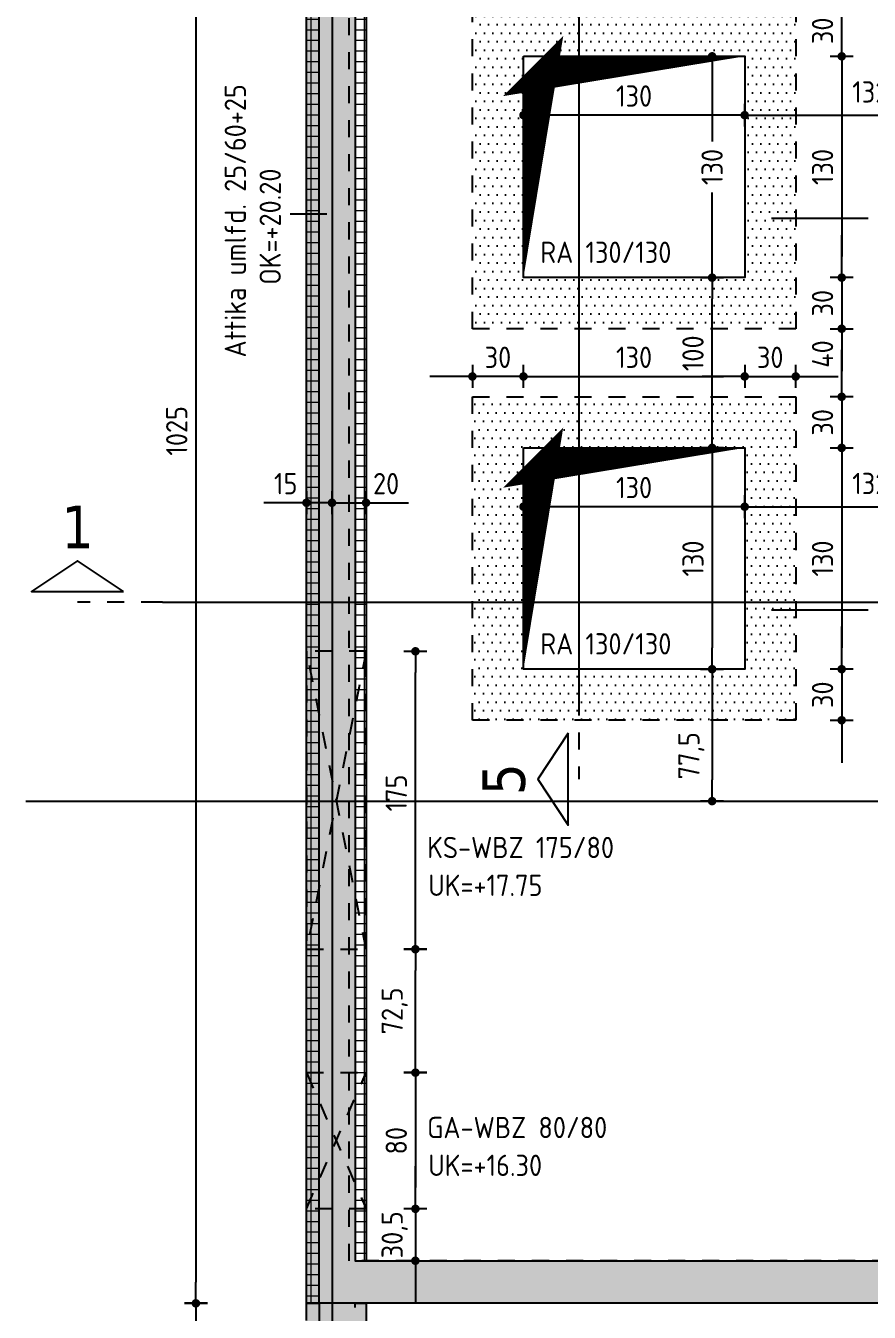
# Model space of a CAD drawing. Extents: x 22 to 185, y 12 to 71.
# Drawn here: x 21.8 to 26.76, y 42.72 to 50.27 of the extents above; entities that cross this region are included whole.
import ezdxf
from ezdxf.enums import TextEntityAlignment as Align

# ---------------------------------------------------------------- set-up
doc = ezdxf.new("R2010")
doc.units = 0
doc.header["$LTSCALE"] = 0.5
doc.header["$MEASUREMENT"] = 0
doc.header["$PDSIZE"] = 0.15
for name, pattern in [('AUSGEZOGEN', [1000.01, 1000, 0.01]), ('HIDDEN2', [0.187, 0.125, -0.062]), ('PUNKT', [0.175, 0.05, -0.125]), ('STRICHPUNKT2', [0.55, 0.25, -0.125, 0.05, -0.125]), ('VERDECKT', [0.375, 0.25, -0.125])]:
    doc.linetypes.add(name, pattern=pattern)
doc.layers.get('0').update_dxf_attribs({"linetype": 'CONTINUOUS'})
doc.layers.get('Defpoints').update_dxf_attribs({"linetype": 'CONTINUOUS'})
for name, color, linetype in [('ACHSEN', 7, 'CONTINUOUS'), ('Attika DG', 7, 'CONTINUOUS'), ('BETON', 7, 'CONTINUOUS'), ('DD', 7, 'CONTINUOUS'), ('grau_hell', 7, 'CONTINUOUS'), ('grau_mittel', 7, 'CONTINUOUS'), ('HILFE', 7, 'CONTINUOUS'), ('MASSE', 7, 'CONTINUOUS'), ('SCHATTEN', 7, 'CONTINUOUS'), ('SCHNITTE', 7, 'CONTINUOUS'), ('TEXT', 7, 'CONTINUOUS'), ('VERDECKT', 7, 'CONTINUOUS'), ('WD', 7, 'CONTINUOUS')]:
    doc.layers.add(name, color=color, linetype=linetype)
doc.layers.add('NOPLOT', color=7, linetype='CONTINUOUS', plot=False)
doc.layers.add('zila_01_rb_02_stb-fertig_05_schraff', color=144, linetype='CONTINUOUS', lineweight=9)
doc.styles.add('HELV', font='tahoma.ttf')
doc.styles.add('TXT', font='isocp.shx')
doc.dimstyles.new('DOT_I', dxfattribs={"dimscale": 0.5, "dimtxt": 0.25, "dimasz": 0.25, "dimexe": 0.1, "dimexo": 0.3, "dimgap": 0.1, "dimtad": 1, "dimdec": 3, "dimzin": 3, "dimtxsty": 'TXT', "dimblk": 'DOT', "dimblk1": 'DOT', "dimblk2": 'DOT', "dimsah": 1, "dimcen": 0.1, "dimse1": 1, "dimse2": 1, "dimazin": 0, "dimtfac": 1, "dimtdec": 4, "dimtix": 1, "dimtmove": 2, "dimatfit": 3, "dimldrblk": 'DOT', "dimfxl": 0, "dimtvp": 1, "dimtolj": 1, "dimtzin": 0, "dimarcsym": 0})

# ---------------------------------------------------------------- blocks, each defined once
blk = doc.blocks.new('Brüstung DG')
at = {"color": 0, "linetype": 'ByBlock', "lineweight": -2}
for p, q in [((0.285, 3.925), (0.35, 3.925)), ((0.35, 3.925), (0.35, 0.3))]:
    blk.add_line(p, q, dxfattribs=at)
blk.add_lwpolyline([(0.285, 20.285), (0.285, 20.285), (0.285, 20.285), (0.285, 20.95), (38.75, 20.95), (38.75, 0.3), (0.285, 0.3), (0.285, 3.925), (0.075, 3.925), (0.075, 0), (39.05, 0), (39.05, 21.25), (0.125, 21.25), (0.125, 20.285), (0.125, 20.285), (0.125, 20.285)], close=True, dxfattribs=at)
blk.add_lwpolyline([(0.075, 0), (0, 0), (0, 3.925), (0.075, 3.925)], dxfattribs=at)
blk = doc.blocks.new('DG')
at = {"color": 0, "linetype": 'ByBlock', "lineweight": -2}
blk.add_line((0.35, 7.825), (0.35, 0.25), dxfattribs=at)
for points in [[(0.285, 15.57), (0.285, 8.075), (2.15, 8.075), (2.15, 7.825), (0.285, 7.825), (0.285, 0.25), (6.27, 0.25), (6.27, 0), (0.075, 0), (0.075, 10.25), (0.125, 10.25), (0.125, 16.36), (0.285, 16.36), (0.285, 15.77), (7.8, 15.77), (7.8, 13.4), (31.25, 13.4)], [(0.075, 0), (0, 0), (0, 10.25), (0.075, 10.25)]]:
    blk.add_lwpolyline(points, dxfattribs=at)
at = {"layer": 'HILFE', "color": 102, "linetype": 'AUSGEZOGEN'}
blk.add_line((0.075, 0), (0, 0), dxfattribs=at)
blk = doc.blocks.new('Aufkantung')
at = {"color": 0, "linetype": 'ByBlock', "lineweight": -2}
for points in [[(-0.1, 10.25), (-0.05, 10.25), (-0.05, 13.4), (35.175, 13.4), (35.175, 0), (-0.1, 0)], [(0.15, 13.15), (34.925, 13.15), (34.925, 0.25), (0.15, 0.25)], [(0.875, 7.625), (2.775, 7.625), (2.775, 5.725), (0.875, 5.725)], [(1.175, 7.325), (2.475, 7.325), (2.475, 6.025), (1.175, 6.025)], [(0.875, 5.325), (2.775, 5.325), (2.775, 3.425), (0.875, 3.425)], [(1.175, 5.025), (2.475, 5.025), (2.475, 3.725), (1.175, 3.725)]]:
    blk.add_lwpolyline(points, close=True, dxfattribs=at)
blk = doc.blocks.new('DOT')
at = {"layer": 'MASSE', "color": 7, "linetype": 'Continuous'}
for p, q in [((0, 0), (-1, 0)), ((0, 0.54), (0, -0.54))]:
    blk.add_line(p, q, dxfattribs=at)
at = {"layer": 'MASSE', "color": 7, "linetype": 'Continuous', "const_width": 0.2}
blk.add_lwpolyline([(-0.1, 0, 1), (0.1, 0, 1)], format="xyb", close=True, dxfattribs=at)
blk = doc.blocks.new('*D242')
at = {"layer": 'Defpoints', "color": 0, "linetype": 'AUSGEZOGEN', "transparency": 16777216}
for p in [(22.7994, 53.0185), (22.7994, 42.7685), (22.7994, 42.7685)]:
    blk.add_point(p, dxfattribs=at)
at = {"layer": 'MASSE', "color": 0, "linetype": 'AUSGEZOGEN', "lineweight": -2, "transparency": 16777216}
blk.add_line((22.7994, 52.8935), (22.7994, 42.8935), dxfattribs=at)
at = {"layer": 'MASSE', "color": 0, "linetype": 'AUSGEZOGEN', "lineweight": -2, "transparency": 16777216, "xscale": 0.125, "yscale": 0.125, "zscale": 0.125}
for p, rotation in [((22.7994, 53.0185), 90), ((22.7994, 42.7685), 270)]:
    blk.add_blockref('DOT', p, dxfattribs=dict(at, rotation=rotation))
at = {"layer": 'MASSE', "color": 0, "linetype": 'AUSGEZOGEN', "transparency": 16777216, "insert": (22.6868, 47.8935), "char_height": 0.125, "attachment_point": 5, "rotation": 90, "style": 'TXT'}
blk.add_mtext('\\A1;1025', dxfattribs=at)
blk = doc.blocks.new('SCHN-1')
at = {"layer": 'SCHNITTE', "color": 5, "linetype": 'Continuous'}
blk.add_lwpolyline([(0.54, 0.125), (0, 0.485), (-0.54, 0.125)], close=True, dxfattribs=at)
at = {"layer": 'SCHNITTE', "color": 6, "linetype": 'Continuous', "style": 'HELV'}
blk.add_attdef('SCHN-1', text='', height=0.5, dxfattribs=at).set_placement((0, 0.635), align=Align.CENTER)
blk = doc.blocks.new('*D23')
at = {"layer": 'Defpoints', "color": 0, "linetype": 'AUSGEZOGEN', "transparency": 16777216}
for p in [(23.4494, 47.471), (23.4494, 47.471), (23.5994, 47.471)]:
    blk.add_point(p, dxfattribs=at)
at = {"layer": 'MASSE', "color": 0, "linetype": 'AUSGEZOGEN', "lineweight": -2, "transparency": 16777216}
for p, q in [((23.3244, 47.471), (23.1994, 47.471)), ((23.5994, 47.471), (23.4494, 47.471)), ((23.7244, 47.471), (23.8494, 47.471))]:
    blk.add_line(p, q, dxfattribs=at)
at = {"layer": 'MASSE', "color": 0, "linetype": 'AUSGEZOGEN', "lineweight": -2, "transparency": 16777216, "xscale": 0.125, "yscale": 0.125, "zscale": 0.125}
blk.add_blockref('DOT', (23.4494, 47.471), dxfattribs=at)
at = {"layer": 'MASSE', "color": 0, "linetype": 'AUSGEZOGEN', "lineweight": -2, "transparency": 16777216, "xscale": 0.125, "yscale": 0.125, "zscale": 0.125, "rotation": 180}
blk.add_blockref('DOT', (23.5994, 47.471), dxfattribs=at)
at = {"layer": 'MASSE', "color": 0, "linetype": 'AUSGEZOGEN', "transparency": 16777216, "insert": (23.3272, 47.5835), "char_height": 0.125, "attachment_point": 5, "style": 'TXT'}
blk.add_mtext('\\A1;15', dxfattribs=at)
blk = doc.blocks.new('*D24')
at = {"layer": 'Defpoints', "color": 0, "linetype": 'AUSGEZOGEN', "transparency": 16777216}
for p in [(23.5994, 47.471), (23.7994, 47.471), (23.7994, 47.471)]:
    blk.add_point(p, dxfattribs=at)
at = {"layer": 'MASSE', "color": 0, "linetype": 'AUSGEZOGEN', "lineweight": -2, "transparency": 16777216}
for p, q in [((23.4744, 47.471), (23.3494, 47.471)), ((23.5994, 47.471), (23.7994, 47.471)), ((23.9244, 47.471), (24.0494, 47.471))]:
    blk.add_line(p, q, dxfattribs=at)
at = {"layer": 'MASSE', "color": 0, "linetype": 'AUSGEZOGEN', "lineweight": -2, "transparency": 16777216, "xscale": 0.125, "yscale": 0.125, "zscale": 0.125}
blk.add_blockref('DOT', (23.5994, 47.471), dxfattribs=at)
at = {"layer": 'MASSE', "color": 0, "linetype": 'AUSGEZOGEN', "lineweight": -2, "transparency": 16777216, "xscale": 0.125, "yscale": 0.125, "zscale": 0.125, "rotation": 180}
blk.add_blockref('DOT', (23.7994, 47.471), dxfattribs=at)
at = {"layer": 'MASSE', "color": 0, "linetype": 'AUSGEZOGEN', "transparency": 16777216, "insert": (23.9172, 47.5835), "char_height": 0.125, "attachment_point": 5, "style": 'TXT'}
blk.add_mtext('\\A1;20', dxfattribs=at)
blk = doc.blocks.new('*D281')
at = {"layer": 'Defpoints', "color": 0, "linetype": 'AUSGEZOGEN', "transparency": 16777216}
for p in [(24.0894, 46.5985), (24.0894, 46.5985), (24.0894, 44.8485)]:
    blk.add_point(p, dxfattribs=at)
at = {"layer": 'MASSE', "color": 0, "linetype": 'AUSGEZOGEN', "lineweight": -2, "transparency": 16777216}
blk.add_line((24.0894, 44.9735), (24.0894, 46.4735), dxfattribs=at)
at = {"layer": 'MASSE', "color": 0, "linetype": 'AUSGEZOGEN', "lineweight": -2, "transparency": 16777216, "xscale": 0.125, "yscale": 0.125, "zscale": 0.125}
for p, rotation in [((24.0894, 46.5985), 90), ((24.0894, 44.8485), 270)]:
    blk.add_blockref('DOT', p, dxfattribs=dict(at, rotation=rotation))
at = {"layer": 'MASSE', "color": 0, "linetype": 'AUSGEZOGEN', "transparency": 16777216, "insert": (23.9769, 45.7661), "char_height": 0.125, "attachment_point": 5, "rotation": 90, "style": 'TXT'}
blk.add_mtext('\\A1;175', dxfattribs=at)
blk = doc.blocks.new('*D293')
at = {"layer": 'Defpoints', "color": 0, "linetype": 'AUSGEZOGEN', "transparency": 16777216}
for p in [(25.8329, 50.0935), (25.8329, 50.0935), (25.8329, 48.7935)]:
    blk.add_point(p, dxfattribs=at)
at = {"layer": 'MASSE', "color": 0, "linetype": 'AUSGEZOGEN', "lineweight": -2, "transparency": 16777216}
for p, q in [((25.8329, 49.9685), (25.8329, 49.5935)), ((25.8329, 48.9185), (25.8329, 49.2934))]:
    blk.add_line(p, q, dxfattribs=at)
at = {"layer": 'MASSE', "color": 0, "linetype": 'AUSGEZOGEN', "lineweight": -2, "transparency": 16777216, "xscale": 0.125, "yscale": 0.125, "zscale": 0.125}
for p, rotation in [((25.8329, 50.0935), 90), ((25.8329, 48.7935), 270)]:
    blk.add_blockref('DOT', p, dxfattribs=dict(at, rotation=rotation))
at = {"layer": 'MASSE', "color": 0, "linetype": 'AUSGEZOGEN', "transparency": 16777216, "insert": (25.8329, 49.4435), "char_height": 0.125, "attachment_point": 5, "rotation": 90, "style": 'TXT'}
blk.add_mtext('\\A1;130', dxfattribs=at)
blk = doc.blocks.new('*D142')
at = {"layer": 'Defpoints', "color": 0, "linetype": 'AUSGEZOGEN', "transparency": 16777216}
for p in [(22.7994, 42.7685), (22.7994, 42.7685), (22.7994, 38.8435)]:
    blk.add_point(p, dxfattribs=at)
at = {"layer": 'MASSE', "color": 0, "linetype": 'AUSGEZOGEN', "lineweight": -2, "transparency": 16777216}
blk.add_line((22.7994, 38.9685), (22.7994, 42.6435), dxfattribs=at)
at = {"layer": 'MASSE', "color": 0, "linetype": 'AUSGEZOGEN', "lineweight": -2, "transparency": 16777216, "xscale": 0.125, "yscale": 0.125, "zscale": 0.125}
for p, rotation in [((22.7994, 42.7685), 90), ((22.7994, 38.8435), 270)]:
    blk.add_blockref('DOT', p, dxfattribs=dict(at, rotation=rotation))
at = {"layer": 'MASSE', "color": 0, "linetype": 'AUSGEZOGEN', "transparency": 16777216, "insert": (22.6775, 40.806), "char_height": 0.125, "attachment_point": 5, "rotation": 90, "style": 'TXT'}
blk.add_mtext('\\A1;392,5', dxfattribs=at)
blk = doc.blocks.new('*D33')
at = {"layer": 'Defpoints', "color": 0, "linetype": 'AUSGEZOGEN', "transparency": 16777216}
for p in [(24.4244, 48.213), (24.4244, 48.213), (24.7244, 48.213)]:
    blk.add_point(p, dxfattribs=at)
at = {"layer": 'MASSE', "color": 0, "linetype": 'AUSGEZOGEN', "lineweight": -2, "transparency": 16777216}
for p, q in [((24.2994, 48.213), (24.1744, 48.213)), ((24.7244, 48.213), (24.4244, 48.213)), ((24.8494, 48.213), (24.9744, 48.213))]:
    blk.add_line(p, q, dxfattribs=at)
at = {"layer": 'MASSE', "color": 0, "linetype": 'AUSGEZOGEN', "lineweight": -2, "transparency": 16777216, "xscale": 0.125, "yscale": 0.125, "zscale": 0.125}
blk.add_blockref('DOT', (24.4244, 48.213), dxfattribs=at)
at = {"layer": 'MASSE', "color": 0, "linetype": 'AUSGEZOGEN', "lineweight": -2, "transparency": 16777216, "xscale": 0.125, "yscale": 0.125, "zscale": 0.125, "rotation": 180}
blk.add_blockref('DOT', (24.7244, 48.213), dxfattribs=at)
at = {"layer": 'MASSE', "color": 0, "linetype": 'AUSGEZOGEN', "transparency": 16777216, "insert": (24.5744, 48.3255), "char_height": 0.125, "attachment_point": 5, "style": 'TXT'}
blk.add_mtext('\\A1;30', dxfattribs=at)
blk = doc.blocks.new('*D34')
at = {"layer": 'Defpoints', "color": 0, "linetype": 'AUSGEZOGEN', "transparency": 16777216}
for p in [(24.7244, 48.213), (26.0244, 48.213), (26.0244, 48.213)]:
    blk.add_point(p, dxfattribs=at)
at = {"layer": 'MASSE', "color": 0, "linetype": 'AUSGEZOGEN', "lineweight": -2, "transparency": 16777216}
blk.add_line((24.8494, 48.213), (25.8994, 48.213), dxfattribs=at)
at = {"layer": 'MASSE', "color": 0, "linetype": 'AUSGEZOGEN', "lineweight": -2, "transparency": 16777216, "xscale": 0.125, "yscale": 0.125, "zscale": 0.125, "rotation": 180}
blk.add_blockref('DOT', (24.7244, 48.213), dxfattribs=at)
at = {"layer": 'MASSE', "color": 0, "linetype": 'AUSGEZOGEN', "lineweight": -2, "transparency": 16777216, "xscale": 0.125, "yscale": 0.125, "zscale": 0.125}
blk.add_blockref('DOT', (26.0244, 48.213), dxfattribs=at)
at = {"layer": 'MASSE', "color": 0, "linetype": 'AUSGEZOGEN', "transparency": 16777216, "insert": (25.3744, 48.3255), "char_height": 0.125, "attachment_point": 5, "style": 'TXT'}
blk.add_mtext('\\A1;130', dxfattribs=at)
blk = doc.blocks.new('*D39')
at = {"layer": 'Defpoints', "color": 0, "linetype": 'AUSGEZOGEN', "transparency": 16777216}
for p in [(26.0244, 48.213), (26.3244, 48.213), (26.3244, 48.213)]:
    blk.add_point(p, dxfattribs=at)
at = {"layer": 'MASSE', "color": 0, "linetype": 'AUSGEZOGEN', "lineweight": -2, "transparency": 16777216}
for p, q in [((25.8994, 48.213), (25.7744, 48.213)), ((26.0244, 48.213), (26.3244, 48.213)), ((26.4494, 48.213), (26.5744, 48.213))]:
    blk.add_line(p, q, dxfattribs=at)
at = {"layer": 'MASSE', "color": 0, "linetype": 'AUSGEZOGEN', "lineweight": -2, "transparency": 16777216, "xscale": 0.125, "yscale": 0.125, "zscale": 0.125}
blk.add_blockref('DOT', (26.0244, 48.213), dxfattribs=at)
at = {"layer": 'MASSE', "color": 0, "linetype": 'AUSGEZOGEN', "lineweight": -2, "transparency": 16777216, "xscale": 0.125, "yscale": 0.125, "zscale": 0.125, "rotation": 180}
blk.add_blockref('DOT', (26.3244, 48.213), dxfattribs=at)
at = {"layer": 'MASSE', "color": 0, "linetype": 'AUSGEZOGEN', "transparency": 16777216, "insert": (26.1744, 48.3255), "char_height": 0.125, "attachment_point": 5, "style": 'TXT'}
blk.add_mtext('\\A1;30', dxfattribs=at)
blk = doc.blocks.new('*D40')
at = {"layer": 'Defpoints', "color": 0, "linetype": 'AUSGEZOGEN', "transparency": 16777216}
for p in [(26.5944, 50.3935), (26.5944, 50.3935), (26.5944, 50.0935)]:
    blk.add_point(p, dxfattribs=at)
at = {"layer": 'MASSE', "color": 0, "linetype": 'AUSGEZOGEN', "lineweight": -2, "transparency": 16777216}
for p, q in [((26.5944, 50.5185), (26.5944, 50.6435)), ((26.5944, 50.0935), (26.5944, 50.3935)), ((26.5944, 49.9685), (26.5944, 49.8435))]:
    blk.add_line(p, q, dxfattribs=at)
at = {"layer": 'MASSE', "color": 0, "linetype": 'AUSGEZOGEN', "lineweight": -2, "transparency": 16777216, "xscale": 0.125, "yscale": 0.125, "zscale": 0.125}
for p, rotation in [((26.5944, 50.3935), 270), ((26.5944, 50.0935), 90)]:
    blk.add_blockref('DOT', p, dxfattribs=dict(at, rotation=rotation))
at = {"layer": 'MASSE', "color": 0, "linetype": 'AUSGEZOGEN', "transparency": 16777216, "insert": (26.4819, 50.2435), "char_height": 0.125, "attachment_point": 5, "rotation": 90, "style": 'TXT'}
blk.add_mtext('\\A1;30', dxfattribs=at)
blk = doc.blocks.new('*D41')
at = {"layer": 'Defpoints', "color": 0, "linetype": 'AUSGEZOGEN', "transparency": 16777216}
for p in [(26.5944, 50.0935), (26.5944, 48.7935), (26.5944, 48.7935)]:
    blk.add_point(p, dxfattribs=at)
at = {"layer": 'MASSE', "color": 0, "linetype": 'AUSGEZOGEN', "lineweight": -2, "transparency": 16777216}
blk.add_line((26.5944, 49.9685), (26.5944, 48.9185), dxfattribs=at)
at = {"layer": 'MASSE', "color": 0, "linetype": 'AUSGEZOGEN', "lineweight": -2, "transparency": 16777216, "xscale": 0.125, "yscale": 0.125, "zscale": 0.125}
for p, rotation in [((26.5944, 50.0935), 90), ((26.5944, 48.7935), 270)]:
    blk.add_blockref('DOT', p, dxfattribs=dict(at, rotation=rotation))
at = {"layer": 'MASSE', "color": 0, "linetype": 'AUSGEZOGEN', "transparency": 16777216, "insert": (26.4819, 49.4435), "char_height": 0.125, "attachment_point": 5, "rotation": 90, "style": 'TXT'}
blk.add_mtext('\\A1;130', dxfattribs=at)
blk = doc.blocks.new('*D42')
at = {"layer": 'Defpoints', "color": 0, "linetype": 'AUSGEZOGEN', "transparency": 16777216}
for p in [(26.5944, 48.7935), (26.5944, 48.4935), (26.5944, 48.4935)]:
    blk.add_point(p, dxfattribs=at)
at = {"layer": 'MASSE', "color": 0, "linetype": 'AUSGEZOGEN', "lineweight": -2, "transparency": 16777216}
for p, q in [((26.5944, 48.9185), (26.5944, 49.0435)), ((26.5944, 48.7935), (26.5944, 48.4935)), ((26.5944, 48.3685), (26.5944, 48.2435))]:
    blk.add_line(p, q, dxfattribs=at)
at = {"layer": 'MASSE', "color": 0, "linetype": 'AUSGEZOGEN', "lineweight": -2, "transparency": 16777216, "xscale": 0.125, "yscale": 0.125, "zscale": 0.125}
for p, rotation in [((26.5944, 48.7935), 270), ((26.5944, 48.4935), 90)]:
    blk.add_blockref('DOT', p, dxfattribs=dict(at, rotation=rotation))
at = {"layer": 'MASSE', "color": 0, "linetype": 'AUSGEZOGEN', "transparency": 16777216, "insert": (26.4819, 48.6435), "char_height": 0.125, "attachment_point": 5, "rotation": 90, "style": 'TXT'}
blk.add_mtext('\\A1;30', dxfattribs=at)
blk = doc.blocks.new('*D52')
at = {"layer": 'Defpoints', "color": 0, "linetype": 'AUSGEZOGEN', "transparency": 16777216}
for p in [(24.0894, 44.8485), (24.0894, 44.8485), (24.0894, 44.1235)]:
    blk.add_point(p, dxfattribs=at)
at = {"layer": 'MASSE', "color": 0, "linetype": 'AUSGEZOGEN', "lineweight": -2, "transparency": 16777216}
blk.add_line((24.0894, 44.2485), (24.0894, 44.7235), dxfattribs=at)
at = {"layer": 'MASSE', "color": 0, "linetype": 'AUSGEZOGEN', "lineweight": -2, "transparency": 16777216, "xscale": 0.125, "yscale": 0.125, "zscale": 0.125}
for p, rotation in [((24.0894, 44.8485), 90), ((24.0894, 44.1235), 270)]:
    blk.add_blockref('DOT', p, dxfattribs=dict(at, rotation=rotation))
at = {"layer": 'MASSE', "color": 0, "linetype": 'AUSGEZOGEN', "transparency": 16777216, "insert": (23.9675, 44.486), "char_height": 0.125, "attachment_point": 5, "rotation": 90, "style": 'TXT'}
blk.add_mtext('\\A1;72,5', dxfattribs=at)
blk = doc.blocks.new('*D53')
at = {"layer": 'Defpoints', "color": 0, "linetype": 'AUSGEZOGEN', "transparency": 16777216}
for p in [(24.0894, 44.1235), (24.0894, 43.3235), (24.0894, 43.3235)]:
    blk.add_point(p, dxfattribs=at)
at = {"layer": 'MASSE', "color": 0, "linetype": 'AUSGEZOGEN', "lineweight": -2, "transparency": 16777216}
blk.add_line((24.0894, 43.9985), (24.0894, 43.4485), dxfattribs=at)
at = {"layer": 'MASSE', "color": 0, "linetype": 'AUSGEZOGEN', "lineweight": -2, "transparency": 16777216, "xscale": 0.125, "yscale": 0.125, "zscale": 0.125}
for p, rotation in [((24.0894, 44.1235), 90), ((24.0894, 43.3235), 270)]:
    blk.add_blockref('DOT', p, dxfattribs=dict(at, rotation=rotation))
at = {"layer": 'MASSE', "color": 0, "linetype": 'AUSGEZOGEN', "transparency": 16777216, "insert": (23.9769, 43.7235), "char_height": 0.125, "attachment_point": 5, "rotation": 90, "style": 'TXT'}
blk.add_mtext('\\A1;80', dxfattribs=at)
blk = doc.blocks.new('*D54')
at = {"layer": 'Defpoints', "color": 0, "linetype": 'AUSGEZOGEN', "transparency": 16777216}
for p in [(24.0894, 43.3235), (24.0894, 43.0185), (24.0894, 43.0185)]:
    blk.add_point(p, dxfattribs=at)
at = {"layer": 'MASSE', "color": 0, "linetype": 'AUSGEZOGEN', "lineweight": -2, "transparency": 16777216}
for p, q in [((24.0894, 43.4485), (24.0894, 43.5735)), ((24.0894, 43.3235), (24.0894, 43.0185)), ((24.0894, 42.8935), (24.0894, 42.7685))]:
    blk.add_line(p, q, dxfattribs=at)
at = {"layer": 'MASSE', "color": 0, "linetype": 'AUSGEZOGEN', "lineweight": -2, "transparency": 16777216, "xscale": 0.125, "yscale": 0.125, "zscale": 0.125}
for p, rotation in [((24.0894, 43.3235), 270), ((24.0894, 43.0185), 90)]:
    blk.add_blockref('DOT', p, dxfattribs=dict(at, rotation=rotation))
at = {"layer": 'MASSE', "color": 0, "linetype": 'AUSGEZOGEN', "transparency": 16777216, "insert": (23.9675, 43.171), "char_height": 0.125, "attachment_point": 5, "rotation": 90, "style": 'TXT'}
blk.add_mtext('\\A1;30,5', dxfattribs=at)
blk = doc.blocks.new('*D162')
at = {"layer": 'Defpoints', "color": 0, "linetype": 'AUSGEZOGEN', "transparency": 16777216}
for p in [(24.7244, 49.7479), (24.7244, 49.7479), (26.0244, 49.7479)]:
    blk.add_point(p, dxfattribs=at)
at = {"layer": 'MASSE', "color": 0, "linetype": 'AUSGEZOGEN', "lineweight": -2, "transparency": 16777216}
blk.add_line((25.8994, 49.7479), (24.8494, 49.7479), dxfattribs=at)
at = {"layer": 'MASSE', "color": 0, "linetype": 'AUSGEZOGEN', "lineweight": -2, "transparency": 16777216, "xscale": 0.125, "yscale": 0.125, "zscale": 0.125, "rotation": 180}
blk.add_blockref('DOT', (24.7244, 49.7479), dxfattribs=at)
at = {"layer": 'MASSE', "color": 0, "linetype": 'AUSGEZOGEN', "lineweight": -2, "transparency": 16777216, "xscale": 0.125, "yscale": 0.125, "zscale": 0.125}
blk.add_blockref('DOT', (26.0244, 49.7479), dxfattribs=at)
at = {"layer": 'MASSE', "color": 0, "linetype": 'AUSGEZOGEN', "transparency": 16777216, "insert": (25.3744, 49.8604), "char_height": 0.125, "attachment_point": 5, "style": 'TXT'}
blk.add_mtext('\\A1;130', dxfattribs=at)
blk = doc.blocks.new('*D163')
at = {"layer": 'Defpoints', "color": 0, "linetype": 'AUSGEZOGEN', "transparency": 16777216}
for p in [(26.0244, 49.7479), (27.3494, 49.7479), (27.3494, 49.7479)]:
    blk.add_point(p, dxfattribs=at)
at = {"layer": 'MASSE', "color": 0, "linetype": 'AUSGEZOGEN', "lineweight": -2, "transparency": 16777216}
blk.add_line((26.1494, 49.7479), (27.2244, 49.7479), dxfattribs=at)
at = {"layer": 'MASSE', "color": 0, "linetype": 'AUSGEZOGEN', "lineweight": -2, "transparency": 16777216, "xscale": 0.125, "yscale": 0.125, "zscale": 0.125, "rotation": 180}
blk.add_blockref('DOT', (26.0244, 49.7479), dxfattribs=at)
at = {"layer": 'MASSE', "color": 0, "linetype": 'AUSGEZOGEN', "lineweight": -2, "transparency": 16777216, "xscale": 0.125, "yscale": 0.125, "zscale": 0.125}
blk.add_blockref('DOT', (27.3494, 49.7479), dxfattribs=at)
at = {"layer": 'MASSE', "color": 0, "linetype": 'AUSGEZOGEN', "transparency": 16777216, "insert": (26.8224, 49.8698), "char_height": 0.125, "attachment_point": 5, "style": 'TXT'}
blk.add_mtext('\\A1;132,5', dxfattribs=at)
blk = doc.blocks.new('*D164')
at = {"layer": 'Defpoints', "color": 0, "linetype": 'AUSGEZOGEN', "transparency": 16777216}
for p in [(25.8329, 48.7935), (25.8329, 48.7935), (25.8329, 47.7935)]:
    blk.add_point(p, dxfattribs=at)
at = {"layer": 'MASSE', "color": 0, "linetype": 'AUSGEZOGEN', "lineweight": -2, "transparency": 16777216}
blk.add_line((25.8329, 47.9185), (25.8329, 48.6685), dxfattribs=at)
at = {"layer": 'MASSE', "color": 0, "linetype": 'AUSGEZOGEN', "lineweight": -2, "transparency": 16777216, "xscale": 0.125, "yscale": 0.125, "zscale": 0.125}
for p, rotation in [((25.8329, 48.7935), 90), ((25.8329, 47.7935), 270)]:
    blk.add_blockref('DOT', p, dxfattribs=dict(at, rotation=rotation))
at = {"layer": 'MASSE', "color": 0, "linetype": 'AUSGEZOGEN', "transparency": 16777216, "insert": (25.7204, 48.349), "char_height": 0.125, "attachment_point": 5, "rotation": 90, "style": 'TXT'}
blk.add_mtext('\\A1;100', dxfattribs=at)
blk = doc.blocks.new('*D165')
at = {"layer": 'Defpoints', "color": 0, "linetype": 'AUSGEZOGEN', "transparency": 16777216}
for p in [(25.8329, 47.7935), (25.8329, 46.4935), (25.8329, 46.4935)]:
    blk.add_point(p, dxfattribs=at)
at = {"layer": 'MASSE', "color": 0, "linetype": 'AUSGEZOGEN', "lineweight": -2, "transparency": 16777216}
blk.add_line((25.8329, 47.6685), (25.8329, 46.6185), dxfattribs=at)
at = {"layer": 'MASSE', "color": 0, "linetype": 'AUSGEZOGEN', "lineweight": -2, "transparency": 16777216, "xscale": 0.125, "yscale": 0.125, "zscale": 0.125}
for p, rotation in [((25.8329, 47.7935), 90), ((25.8329, 46.4935), 270)]:
    blk.add_blockref('DOT', p, dxfattribs=dict(at, rotation=rotation))
at = {"layer": 'MASSE', "color": 0, "linetype": 'AUSGEZOGEN', "transparency": 16777216, "insert": (25.7204, 47.1435), "char_height": 0.125, "attachment_point": 5, "rotation": 90, "style": 'TXT'}
blk.add_mtext('\\A1;130', dxfattribs=at)
blk = doc.blocks.new('*D166')
at = {"layer": 'Defpoints', "color": 0, "linetype": 'AUSGEZOGEN', "transparency": 16777216}
for p in [(25.8329, 46.4935), (25.8329, 45.7185), (25.8329, 45.7185)]:
    blk.add_point(p, dxfattribs=at)
at = {"layer": 'MASSE', "color": 0, "linetype": 'AUSGEZOGEN', "lineweight": -2, "transparency": 16777216}
blk.add_line((25.8329, 46.3685), (25.8329, 45.8435), dxfattribs=at)
at = {"layer": 'MASSE', "color": 0, "linetype": 'AUSGEZOGEN', "lineweight": -2, "transparency": 16777216, "xscale": 0.125, "yscale": 0.125, "zscale": 0.125}
for p, rotation in [((25.8329, 46.4935), 90), ((25.8329, 45.7185), 270)]:
    blk.add_blockref('DOT', p, dxfattribs=dict(at, rotation=rotation))
at = {"layer": 'MASSE', "color": 0, "linetype": 'AUSGEZOGEN', "transparency": 16777216, "insert": (25.711, 45.9849), "char_height": 0.125, "attachment_point": 5, "rotation": 90, "style": 'TXT'}
blk.add_mtext('\\A1;77,5', dxfattribs=at)
blk = doc.blocks.new('*D167')
at = {"layer": 'Defpoints', "color": 0, "linetype": 'AUSGEZOGEN', "transparency": 16777216}
for p in [(24.7244, 47.4479), (24.7244, 47.4479), (26.0244, 47.4479)]:
    blk.add_point(p, dxfattribs=at)
at = {"layer": 'MASSE', "color": 0, "linetype": 'AUSGEZOGEN', "lineweight": -2, "transparency": 16777216}
blk.add_line((25.8994, 47.4479), (24.8494, 47.4479), dxfattribs=at)
at = {"layer": 'MASSE', "color": 0, "linetype": 'AUSGEZOGEN', "lineweight": -2, "transparency": 16777216, "xscale": 0.125, "yscale": 0.125, "zscale": 0.125, "rotation": 180}
blk.add_blockref('DOT', (24.7244, 47.4479), dxfattribs=at)
at = {"layer": 'MASSE', "color": 0, "linetype": 'AUSGEZOGEN', "lineweight": -2, "transparency": 16777216, "xscale": 0.125, "yscale": 0.125, "zscale": 0.125}
blk.add_blockref('DOT', (26.0244, 47.4479), dxfattribs=at)
at = {"layer": 'MASSE', "color": 0, "linetype": 'AUSGEZOGEN', "transparency": 16777216, "insert": (25.3744, 47.5604), "char_height": 0.125, "attachment_point": 5, "style": 'TXT'}
blk.add_mtext('\\A1;130', dxfattribs=at)
blk = doc.blocks.new('*D168')
at = {"layer": 'Defpoints', "color": 0, "linetype": 'AUSGEZOGEN', "transparency": 16777216}
for p in [(26.0244, 47.4479), (27.3494, 47.4479), (27.3494, 47.4479)]:
    blk.add_point(p, dxfattribs=at)
at = {"layer": 'MASSE', "color": 0, "linetype": 'AUSGEZOGEN', "lineweight": -2, "transparency": 16777216}
blk.add_line((26.1494, 47.4479), (27.2244, 47.4479), dxfattribs=at)
at = {"layer": 'MASSE', "color": 0, "linetype": 'AUSGEZOGEN', "lineweight": -2, "transparency": 16777216, "xscale": 0.125, "yscale": 0.125, "zscale": 0.125, "rotation": 180}
blk.add_blockref('DOT', (26.0244, 47.4479), dxfattribs=at)
at = {"layer": 'MASSE', "color": 0, "linetype": 'AUSGEZOGEN', "lineweight": -2, "transparency": 16777216, "xscale": 0.125, "yscale": 0.125, "zscale": 0.125}
blk.add_blockref('DOT', (27.3494, 47.4479), dxfattribs=at)
at = {"layer": 'MASSE', "color": 0, "linetype": 'AUSGEZOGEN', "transparency": 16777216, "insert": (26.8224, 47.5698), "char_height": 0.125, "attachment_point": 5, "style": 'TXT'}
blk.add_mtext('\\A1;132,5', dxfattribs=at)
blk = doc.blocks.new('*D169')
at = {"layer": 'Defpoints', "color": 0, "linetype": 'AUSGEZOGEN', "transparency": 16777216}
for p in [(26.5944, 48.4935), (26.5944, 48.4935), (26.5944, 48.0935)]:
    blk.add_point(p, dxfattribs=at)
at = {"layer": 'MASSE', "color": 0, "linetype": 'AUSGEZOGEN', "lineweight": -2, "transparency": 16777216}
blk.add_line((26.5944, 48.2185), (26.5944, 48.3685), dxfattribs=at)
at = {"layer": 'MASSE', "color": 0, "linetype": 'AUSGEZOGEN', "lineweight": -2, "transparency": 16777216, "xscale": 0.125, "yscale": 0.125, "zscale": 0.125}
for p, rotation in [((26.5944, 48.4935), 90), ((26.5944, 48.0935), 270)]:
    blk.add_blockref('DOT', p, dxfattribs=dict(at, rotation=rotation))
at = {"layer": 'MASSE', "color": 0, "linetype": 'AUSGEZOGEN', "transparency": 16777216, "insert": (26.4819, 48.3448), "char_height": 0.125, "attachment_point": 5, "rotation": 90, "style": 'TXT'}
blk.add_mtext('\\A1;40', dxfattribs=at)
blk = doc.blocks.new('*D154')
at = {"layer": 'Defpoints', "color": 0, "linetype": 'AUSGEZOGEN', "transparency": 16777216}
for p in [(26.5944, 48.0935), (26.5944, 47.7935), (26.5944, 47.7935)]:
    blk.add_point(p, dxfattribs=at)
at = {"layer": 'MASSE', "color": 0, "linetype": 'AUSGEZOGEN', "lineweight": -2, "transparency": 16777216}
for p, q in [((26.5944, 48.2185), (26.5944, 48.3435)), ((26.5944, 48.0935), (26.5944, 47.7935)), ((26.5944, 47.6685), (26.5944, 47.5435))]:
    blk.add_line(p, q, dxfattribs=at)
at = {"layer": 'MASSE', "color": 0, "linetype": 'AUSGEZOGEN', "lineweight": -2, "transparency": 16777216, "xscale": 0.125, "yscale": 0.125, "zscale": 0.125}
for p, rotation in [((26.5944, 48.0935), 270), ((26.5944, 47.7935), 90)]:
    blk.add_blockref('DOT', p, dxfattribs=dict(at, rotation=rotation))
at = {"layer": 'MASSE', "color": 0, "linetype": 'AUSGEZOGEN', "transparency": 16777216, "insert": (26.4819, 47.9435), "char_height": 0.125, "attachment_point": 5, "rotation": 90, "style": 'TXT'}
blk.add_mtext('\\A1;30', dxfattribs=at)
blk = doc.blocks.new('*D155')
at = {"layer": 'Defpoints', "color": 0, "linetype": 'AUSGEZOGEN', "transparency": 16777216}
for p in [(26.5944, 47.7935), (26.5944, 46.4935), (26.5944, 46.4935)]:
    blk.add_point(p, dxfattribs=at)
at = {"layer": 'MASSE', "color": 0, "linetype": 'AUSGEZOGEN', "lineweight": -2, "transparency": 16777216}
blk.add_line((26.5944, 47.6685), (26.5944, 46.6185), dxfattribs=at)
at = {"layer": 'MASSE', "color": 0, "linetype": 'AUSGEZOGEN', "lineweight": -2, "transparency": 16777216, "xscale": 0.125, "yscale": 0.125, "zscale": 0.125}
for p, rotation in [((26.5944, 47.7935), 90), ((26.5944, 46.4935), 270)]:
    blk.add_blockref('DOT', p, dxfattribs=dict(at, rotation=rotation))
at = {"layer": 'MASSE', "color": 0, "linetype": 'AUSGEZOGEN', "transparency": 16777216, "insert": (26.4819, 47.1435), "char_height": 0.125, "attachment_point": 5, "rotation": 90, "style": 'TXT'}
blk.add_mtext('\\A1;130', dxfattribs=at)
blk = doc.blocks.new('*D156')
at = {"layer": 'Defpoints', "color": 0, "linetype": 'AUSGEZOGEN', "transparency": 16777216}
for p in [(26.5944, 46.4935), (26.5944, 46.1935), (26.5944, 46.1935)]:
    blk.add_point(p, dxfattribs=at)
at = {"layer": 'MASSE', "color": 0, "linetype": 'AUSGEZOGEN', "lineweight": -2, "transparency": 16777216}
for p, q in [((26.5944, 46.6185), (26.5944, 46.7435)), ((26.5944, 46.4935), (26.5944, 46.1935)), ((26.5944, 46.0685), (26.5944, 45.9435))]:
    blk.add_line(p, q, dxfattribs=at)
at = {"layer": 'MASSE', "color": 0, "linetype": 'AUSGEZOGEN', "lineweight": -2, "transparency": 16777216, "xscale": 0.125, "yscale": 0.125, "zscale": 0.125}
for p, rotation in [((26.5944, 46.4935), 270), ((26.5944, 46.1935), 90)]:
    blk.add_blockref('DOT', p, dxfattribs=dict(at, rotation=rotation))
at = {"layer": 'MASSE', "color": 0, "linetype": 'AUSGEZOGEN', "transparency": 16777216, "insert": (26.4819, 46.3435), "char_height": 0.125, "attachment_point": 5, "rotation": 90, "style": 'TXT'}
blk.add_mtext('\\A1;30', dxfattribs=at)

msp = doc.modelspace()

# ---------------------------------------------------------------- hatches: boundary and pattern name
at = {"layer": 'Attika DG', "linetype": 'AUSGEZOGEN'}
h = msp.add_hatch(dxfattribs=at)
h.set_pattern_fill('DOTS', color=102, scale=0.8, double=1)
h.set_pattern_definition([(0, (-55.08557, 30.19388), (0.025, 0.05), [0, -0.05])])
h.paths.add_polyline_path([(58.7244, 56.1685), (23.4994, 56.1685), (23.4994, 53.0185), (23.4494, 53.0185), (23.4494, 42.7685), (58.7244, 42.7685)])
h.paths.add_polyline_path([(23.6994, 55.9185), (58.4744, 55.9185), (58.4744, 43.0185), (23.6994, 43.0185)], flags=16)
h = msp.add_hatch(dxfattribs=at)
h.set_pattern_fill('DOTS', color=102, scale=0.8, double=1)
h.set_pattern_definition([(0, (-56.78057, 0.88), (0.025, 0.05), [0, -0.05])])
h.paths.add_polyline_path([(24.4244, 50.3935), (24.4244, 48.4935), (26.3244, 48.4935), (26.3244, 50.3935)])
h.paths.add_polyline_path([(26.0244, 50.0935), (24.7244, 50.0935), (24.7244, 48.7935), (26.0244, 48.7935)], flags=16)
h = msp.add_hatch(dxfattribs=at)
h.set_pattern_fill('DOTS', color=102, scale=0.8, double=1)
h.set_pattern_definition([(0, (-55.08557, 0), (0.025, 0.05), [0, -0.05])])
h.paths.add_polyline_path([(26.3244, 48.0935), (24.4244, 48.0935), (24.4244, 46.1935), (26.3244, 46.1935)])
h.paths.add_polyline_path([(26.0244, 47.7935), (26.0244, 46.4935), (24.7244, 46.4935), (24.7244, 47.7935)], flags=16)
at = {"layer": 'grau_hell'}
msp.add_hatch(color=9, dxfattribs=at).paths.add_polyline_path([(23.4994, 59.1285), (23.7994, 59.1285), (23.7994, 59.7935), (62.1994, 59.7935), (62.1994, 39.1435), (23.7994, 39.1435), (23.7994, 42.7685), (23.4494, 42.7685), (23.4494, 38.8435), (62.4994, 38.8435), (62.4994, 60.0935), (23.4994, 60.0935)])
at = {"layer": 'grau_mittel'}
h = msp.add_hatch(color=61, dxfattribs=at)
h.paths.add_polyline_path([(32.4794, 43.0185), (32.4794, 42.7685), (56.3744, 42.7685), (56.3744, 43.0185)])
h.paths.add_polyline_path([(53.2744, 45.8435), (53.2744, 47.8185), (55.9744, 47.8185), (55.9744, 47.3535), (56.2244, 47.3535), (56.2244, 48.0685), (53.0244, 48.0685), (53.0244, 45.5935), (56.2244, 45.5935), (56.2244, 46.3035), (55.9744, 46.3035), (55.9744, 45.8435)])
h.paths.add_polyline_path([(50.1244, 49.4635), (50.1244, 49.1635), (50.4244, 49.1635), (50.4244, 49.4635)])
h.paths.add_polyline_path([(45.8244, 49.4635), (45.5244, 49.4635), (45.5244, 49.1635), (45.8244, 49.1635)])
h.paths.add_polyline_path([(42.0744, 49.4635), (41.7744, 49.4635), (41.7744, 49.1635), (42.0744, 49.1635)])
h.paths.add_polyline_path([(33.8344, 49.1635), (33.8344, 49.4635), (33.5344, 49.4635), (33.5344, 49.1635)])
h.paths.add_polyline_path([(58.4744, 56.1685), (58.4744, 43.0185), (58.3244, 43.0185), (58.3244, 42.7685), (58.7244, 42.7685), (58.7244, 56.1685)])
h.paths.add_polyline_path([(31.0494, 56.1685), (31.0494, 55.9185), (54.8994, 55.9185), (54.8994, 56.1685)])
h.paths.add_polyline_path([(23.7344, 55.9185), (23.7344, 56.1685), (23.5744, 56.1685), (23.5744, 53.0185), (23.5244, 53.0185), (23.5244, 42.7685), (29.7194, 42.7685), (29.7194, 43.0185), (23.7344, 43.0185)])
h.paths.add_polyline_path([(27.2244, 56.1685), (27.2244, 50.5935), (27.4744, 50.5935), (27.4744, 56.1685)], flags=17)
at = {"layer": 'zila_01_rb_02_stb-fertig_05_schraff', "linetype": 'AUSGEZOGEN'}
h = msp.add_hatch(dxfattribs=at)
h.set_pattern_fill('ANSI37', color=102, scale=0.5, angle=-45)
h.set_pattern_definition([(0, (-55.08557, 0), (1e-17, 0.0625), []), (90, (-55.08557, 0), (-0.0625, 2e-17), [])])
h.paths.add_polyline_path([(23.5244, 53.0185), (23.4494, 53.0185), (23.4494, 42.7685), (23.5244, 42.7685)])
h.paths.add_polyline_path([(23.5744, 59.1285), (23.4994, 59.1285), (23.4994, 53.0185), (23.5244, 53.0185), (23.5744, 53.0185)])
h.paths.add_polyline_path([(23.7994, 48.7674), (23.7344, 48.7674), (23.7344, 43.0185), (23.7994, 43.0185)])
h.paths.add_polyline_path([(23.7344, 50.8435), (23.7994, 50.8435), (23.7994, 58.3385), (23.7344, 58.3385)])
h.paths.add_polyline_path([(23.7994, 50.5935), (23.7344, 50.5935), (23.7344, 48.7674), (23.7994, 48.7674)])

# ---------------------------------------------------------------- linework, layer by layer
at = {"layer": 'ACHSEN', "color": 140, "linetype": 'AUSGEZOGEN'}
for p, q in [((23.5994, 62.4935), (23.5994, 36.7935)), ((21.7994, 45.7185), (64.8994, 45.7185))]:
    msp.add_line(p, q, dxfattribs=at)
at = {"layer": 'DD', "color": 7, "linetype": 'AUSGEZOGEN'}
for points in [[(24.7244, 50.0935), (26.0244, 50.0935), (26.0244, 48.7935), (24.7244, 48.7935)], [(24.7244, 47.7935), (26.0244, 47.7935), (26.0244, 46.4935), (24.7244, 46.4935)]]:
    msp.add_lwpolyline(points, close=True, dxfattribs=at)
at = {"layer": 'HILFE', "color": 102, "linetype": 'AUSGEZOGEN'}
for p, q in [((23.568, 49.1663), (23.3535, 49.1663)), ((26.7503, 49.141), (26.1828, 49.141)), ((26.7503, 46.841), (26.1828, 46.841))]:
    msp.add_line(p, q, dxfattribs=at)
at = {"layer": 'NOPLOT', "color": 191, "linetype": 'AUSGEZOGEN'}
for p, q in [((25.0504, 61.63), (25.0504, 46.3472)), ((22.6037, 46.8868), (64.0391, 46.8868))]:
    msp.add_line(p, q, dxfattribs=at)
at = {"layer": 'SCHATTEN', "color": 1, "linetype": 'AUSGEZOGEN'}
for points in [[(24.7244, 48.7935, 0, 0.212, 0), (24.83, 50.0848, 0, 0, 0), (24.733, 49.9878, 0.212, 0, 0), (26.0244, 50.0935, 0, 0, 0)], [(24.7244, 46.4935, 0, 0.212, 0), (24.83, 47.7848, 0, 0, 0), (24.733, 47.6878, 0.212, 0, 0), (26.0244, 47.7935, 0, 0, 0)]]:
    msp.add_lwpolyline(points, format="xyseb", dxfattribs=at)
at = {"layer": 'SCHNITTE', "color": 5, "linetype": 'STRICHPUNKT2'}
for p, q in [((22.6037, 46.8868), (22.1037, 46.8868)), ((25.0504, 46.3472), (25.0504, 45.8472))]:
    msp.add_line(p, q, dxfattribs=at)
at = {"layer": 'WD', "color": 7, "linetype": 'HIDDEN2'}
for p, q in [((23.7994, 44.8485), (23.4494, 46.5985)), ((23.7994, 46.5985), (23.4494, 44.8485)), ((23.4494, 43.3235), (23.7994, 44.1235)), ((23.4494, 44.1235), (23.7994, 43.3235))]:
    msp.add_line(p, q, dxfattribs=at)
for points in [[(23.7994, 46.5985), (23.4494, 46.5985), (23.4494, 44.8485), (23.7994, 44.8485)], [(23.4494, 44.1235), (23.7994, 44.1235), (23.7994, 43.3235), (23.4494, 43.3235)]]:
    msp.add_lwpolyline(points, close=True, dxfattribs=at)

# ---------------------------------------------------------------- block references
at = {"layer": 'Attika DG', "color": 102, "linetype": 'PUNKT'}
msp.add_blockref('Aufkantung', (23.5494, 42.7685), dxfattribs=at)
at = {"layer": 'BETON', "color": 6, "linetype": 'AUSGEZOGEN'}
msp.add_blockref('DG', (23.4494, 42.7685), dxfattribs=at)
at = {"layer": 'SCHNITTE', "color": 5, "linetype": 'STRICHPUNKT2', "xscale": 0.5, "yscale": 0.5, "zscale": 0.5}
msp.add_blockref('SCHN-1', (22.1037, 46.8868), dxfattribs=at).add_auto_attribs({'SCHN-1': '1'})
at = {"layer": 'SCHNITTE', "color": 5, "linetype": 'STRICHPUNKT2', "xscale": 0.5, "yscale": 0.5, "zscale": 0.5, "rotation": 90}
msp.add_blockref('SCHN-1', (25.0504, 45.8472), dxfattribs=at).add_auto_attribs({'SCHN-1': '5'})
at = {"layer": 'VERDECKT', "color": 7, "linetype": 'VERDECKT'}
msp.add_blockref('Brüstung DG', (23.4494, 38.8435), dxfattribs=at)

# ---------------------------------------------------------------- texts
at = {"layer": 'TEXT', "color": 7, "linetype": 'AUSGEZOGEN', "style": 'TXT'}
for s, p in [('Attika umlfd. 25/60+25', (23.0935, 48.3244)), ('OK=+20.20', (23.2986, 48.7519))]:
    msp.add_text(s, height=0.125, rotation=90, dxfattribs=at).set_placement(p)
for s, p in [('RA 130/130', (24.8233, 48.88)), ('RA 130/130', (24.8233, 46.58)), ('KS-WBZ 175/80', (24.1583, 45.3837)), ('UK=+17.75', (24.165, 45.1614)), ('GA-WBZ 80/80', (24.1583, 43.7388)), ('UK=+16.30', (24.165, 43.5165))]:
    msp.add_text(s, height=0.125, dxfattribs=at).set_placement(p)

# ---------------------------------------------------------------- dimensions: what is measured, and where the dimension line sits
at = {"layer": 'MASSE', "color": 7, "linetype": 'AUSGEZOGEN'}
for base, p1, p2, override, picture, middle in [((22.7994, 42.7685), (22.7994, 53.0185), (22.7994, 42.7685), {"dimdec": 0, "dimlfac": 100}, '*D242', (22.6868, 47.8935)), ((26.5944, 50.3935), (26.5944, 50.0935), (26.5944, 50.3935), {"dimdec": 0, "dimlfac": 100}, '*D40', (26.4819, 50.2435)), ((26.5944, 48.7935), (26.5944, 50.0935), (26.5944, 48.7935), {"dimdec": 0, "dimlfac": 100}, '*D41', (26.4819, 49.4435)), ((26.5944, 48.4935), (26.5944, 48.7935), (26.5944, 48.4935), {"dimdec": 0, "dimlfac": 100}, '*D42', (26.4819, 48.6435)), ((26.5944, 47.7935), (26.5944, 48.0935), (26.5944, 47.7935), {"dimdec": 0, "dimlfac": 100}, '*D154', (26.4819, 47.9435)), ((25.8329, 46.4935), (25.8329, 47.7935), (25.8329, 46.4935), {"dimdec": 0, "dimlfac": 100}, '*D165', (25.7204, 47.1435)), ((26.5944, 46.4935), (26.5944, 47.7935), (26.5944, 46.4935), {"dimdec": 0, "dimlfac": 100}, '*D155', (26.4819, 47.1435)), ((26.5944, 46.1935), (26.5944, 46.4935), (26.5944, 46.1935), {"dimdec": 0, "dimlfac": 100}, '*D156', (26.4819, 46.3435)), ((24.0894, 44.8485), (24.0894, 44.1235), (24.0894, 44.8485), {"dimdec": 1, "dimlfac": 100}, '*D52', (23.9675, 44.486)), ((24.0894, 43.3235), (24.0894, 44.1235), (24.0894, 43.3235), {"dimdec": 0, "dimlfac": 100}, '*D53', (23.9769, 43.7235)), ((24.0894, 43.0185), (24.0894, 43.3235), (24.0894, 43.0185), {"dimdec": 1, "dimlfac": 100}, '*D54', (23.9675, 43.171)), ((22.7994, 42.7685), (22.7994, 38.8435), (22.7994, 42.7685), {"dimdec": 1, "dimlfac": 100}, '*D142', (22.6775, 40.806))]:
    dim = msp.add_linear_dim(base=base, p1=p1, p2=p2, angle=90, dimstyle='DOT_I', override=override, dxfattribs=at)
    dim.commit()
    dim.dimension.update_dxf_attribs({"geometry": picture, "text_midpoint": middle})
for base, p1, p2, override, picture, middle in [((25.8329, 50.0935), (25.8329, 48.7935), (25.8329, 50.0935), {"dimdec": 0, "dimlfac": 100}, '*D293', (25.8329, 49.4435)), ((25.8329, 48.7935), (25.8329, 47.7935), (25.8329, 48.7935), {"dimdec": 0, "dimlfac": 100}, '*D164', (25.7204, 48.349)), ((26.5944, 48.4935), (26.5944, 48.0935), (26.5944, 48.4935), {"dimdec": 0, "dimlfac": 100}, '*D169', (26.4819, 48.3448)), ((24.0894, 46.5985), (24.0894, 44.8485), (24.0894, 46.5985), {"dimdec": 0, "dimlfac": 100}, '*D281', (23.9769, 45.7661)), ((25.8329, 45.7185), (25.8329, 46.4935), (25.8329, 45.7185), {"dimdec": 1, "dimlfac": 100}, '*D166', (25.711, 45.9849))]:
    dim = msp.add_linear_dim(base=base, p1=p1, p2=p2, angle=90, dimstyle='DOT_I', override=override, dxfattribs=at)
    dim.commit()
    dim.dimension.update_dxf_attribs({"geometry": picture, "text_midpoint": middle, "dimtype": 160})
for base, p1, p2, picture, middle in [((24.7244, 49.7479), (26.0244, 49.7479), (24.7244, 49.7479), '*D162', (25.3744, 49.8604)), ((24.4244, 48.213), (24.7244, 48.213), (24.4244, 48.213), '*D33', (24.5744, 48.3255)), ((26.0244, 48.213), (24.7244, 48.213), (26.0244, 48.213), '*D34', (25.3744, 48.3255)), ((26.3244, 48.213), (26.0244, 48.213), (26.3244, 48.213), '*D39', (26.1744, 48.3255)), ((24.7244, 47.4479), (26.0244, 47.4479), (24.7244, 47.4479), '*D167', (25.3744, 47.5604))]:
    dim = msp.add_linear_dim(base=base, p1=p1, p2=p2, dimstyle='DOT_I', override={"dimdec": 0, "dimlfac": 100}, dxfattribs=at)
    dim.commit()
    dim.dimension.update_dxf_attribs({"geometry": picture, "text_midpoint": middle})
for base, p1, p2, override, picture, middle in [((27.3494, 49.7479), (26.0244, 49.7479), (27.3494, 49.7479), {"dimdec": 1, "dimlfac": 100}, '*D163', (26.8224, 49.8698)), ((23.4494, 47.471), (23.5994, 47.471), (23.4494, 47.471), {"dimdec": 0, "dimlfac": 100}, '*D23', (23.3272, 47.5835)), ((23.7994, 47.471), (23.5994, 47.471), (23.7994, 47.471), {"dimdec": 0, "dimlfac": 100}, '*D24', (23.9172, 47.5835)), ((27.3494, 47.4479), (26.0244, 47.4479), (27.3494, 47.4479), {"dimdec": 1, "dimlfac": 100}, '*D168', (26.8224, 47.5698))]:
    dim = msp.add_linear_dim(base=base, p1=p1, p2=p2, dimstyle='DOT_I', override=override, dxfattribs=at)
    dim.commit()
    dim.dimension.update_dxf_attribs({"geometry": picture, "text_midpoint": middle, "dimtype": 160})

doc.saveas('drawing.dxf')
